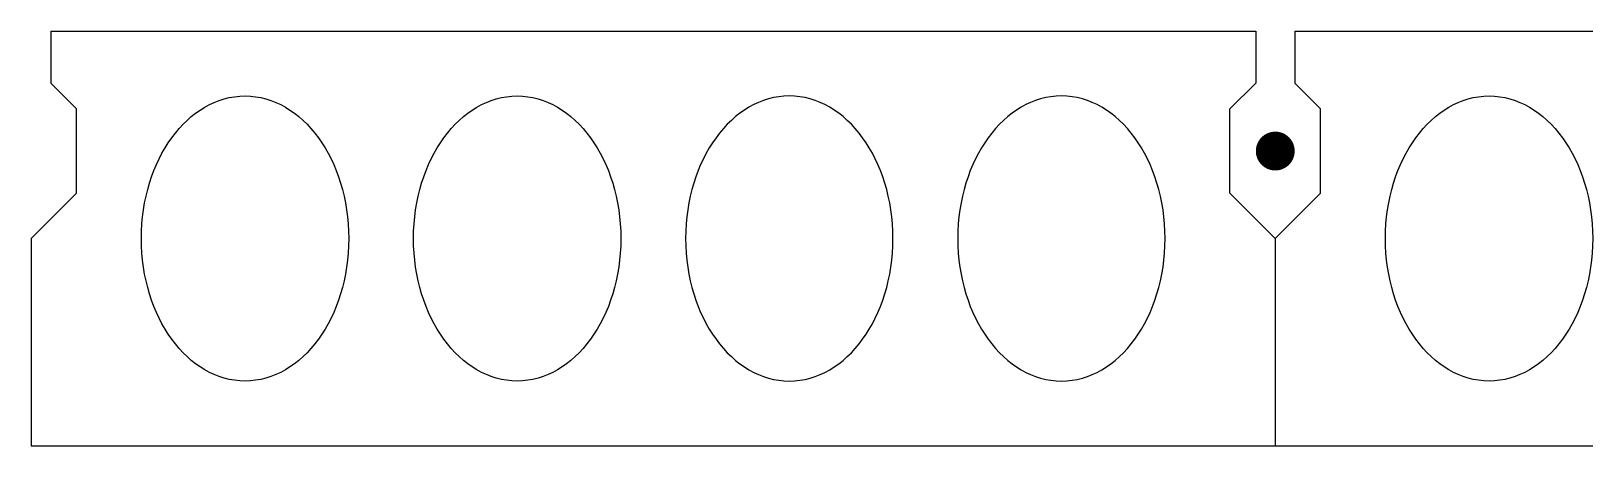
# Model space of a CAD drawing. Extents: x 0 to 30.1, y 0 to 8.
import ezdxf

# ---------------------------------------------------------------- set-up
doc = ezdxf.new("R2010")
doc.units = 0
doc.header["$LTSCALE"] = 16
doc.header["$MEASUREMENT"] = 0
doc.layers.add('S-RBAR', color=3, linetype='Continuous')

msp = doc.modelspace()

# ---------------------------------------------------------------- linework, layer by layer
for p, q in [((0.375, 8), (23.625, 8)), ((0.375, 8), (0.375, 7)), ((23.625, 8), (23.625, 7)), ((24.375, 8), (30.125, 8)), ((24.375, 8), (24.375, 7)), ((0.375, 7), (0.875, 6.5)), ((23.625, 7), (23.125, 6.5)), ((24.375, 7), (24.875, 6.5)), ((0.875, 4.875), (0.875, 6.5)), ((23.125, 4.875), (23.125, 6.5)), ((24.875, 4.875), (24.875, 6.5)), ((0, 4), (0.875, 4.875)), ((24, 4), (23.125, 4.875)), ((24, 4), (24.875, 4.875)), ((0, 4), (0, 0)), ((24, 4), (24, 0))]:
    msp.add_line(p, q)
at = {"linetype": 'Continuous'}
for p, q in [((0, 0), (24, 0)), ((24, 0), (30.125, 0))]:
    msp.add_line(p, q, dxfattribs=at)
for centre in [(4.125, 4), (9.375, 4), (28.125, 4)]:
    msp.add_ellipse(centre, major_axis=(0, -2.75), ratio=0.7272727)
at = {"extrusion": (0, 0, -1)}
for centre in [(14.625, 4), (19.875, 4)]:
    msp.add_ellipse(centre, major_axis=(0, -2.75), ratio=0.7272727, dxfattribs=at)
at = {"layer": 'S-RBAR', "const_width": 0.375}
msp.add_lwpolyline([(23.8125, 5.6875, 1), (24.1875, 5.6875, 1)], format="xyb", close=True, dxfattribs=at)

doc.saveas('drawing.dxf')
